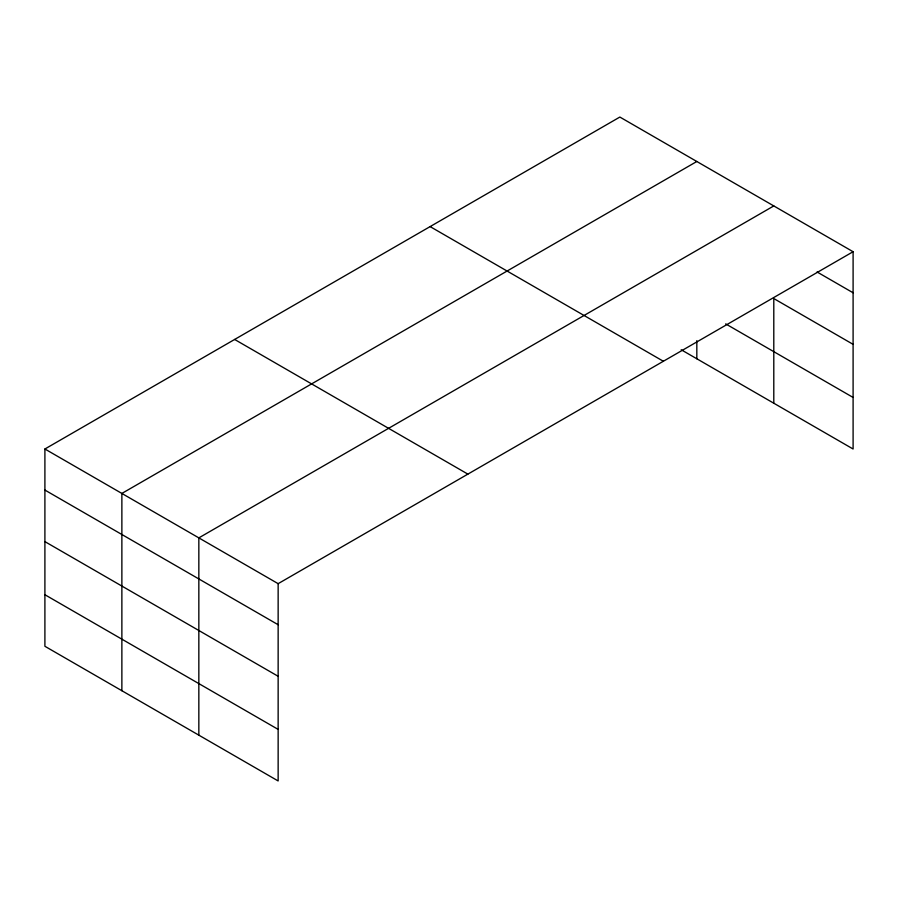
<?xml version="1.0" encoding="UTF-8"?>
<svg xmlns="http://www.w3.org/2000/svg" width="898" height="898" viewBox="0 0 898 898"><rect width="100%" height="100%" fill="white"/><g stroke="black" fill="none" stroke-linecap="round" stroke-linejoin="round"><path stroke-width="1.35" d="M853.1 251.721L619.856 117.054L44.9 449L44.9 646.279L278.144 780.946L278.144 583.666L853.1 251.721L853.1 449L681.189 349.749M696.826 161.494L121.87 493.44L121.87 690.719M773.795 205.934L198.84 537.88L198.84 735.159M817.057 271.971L853.1 292.782M853.1 344.338L773.795 298.551L773.795 403.213M725.685 323.886L853.1 397.444M430.12 226.599L663.364 361.265M234.636 339.455L467.88 474.122M44.9 449L278.144 583.666M44.9 490.061L278.144 624.727M44.9 541.617L278.144 676.284M44.9 594.723L278.144 729.389M696.826 340.656L696.826 358.773"/></g></svg>
